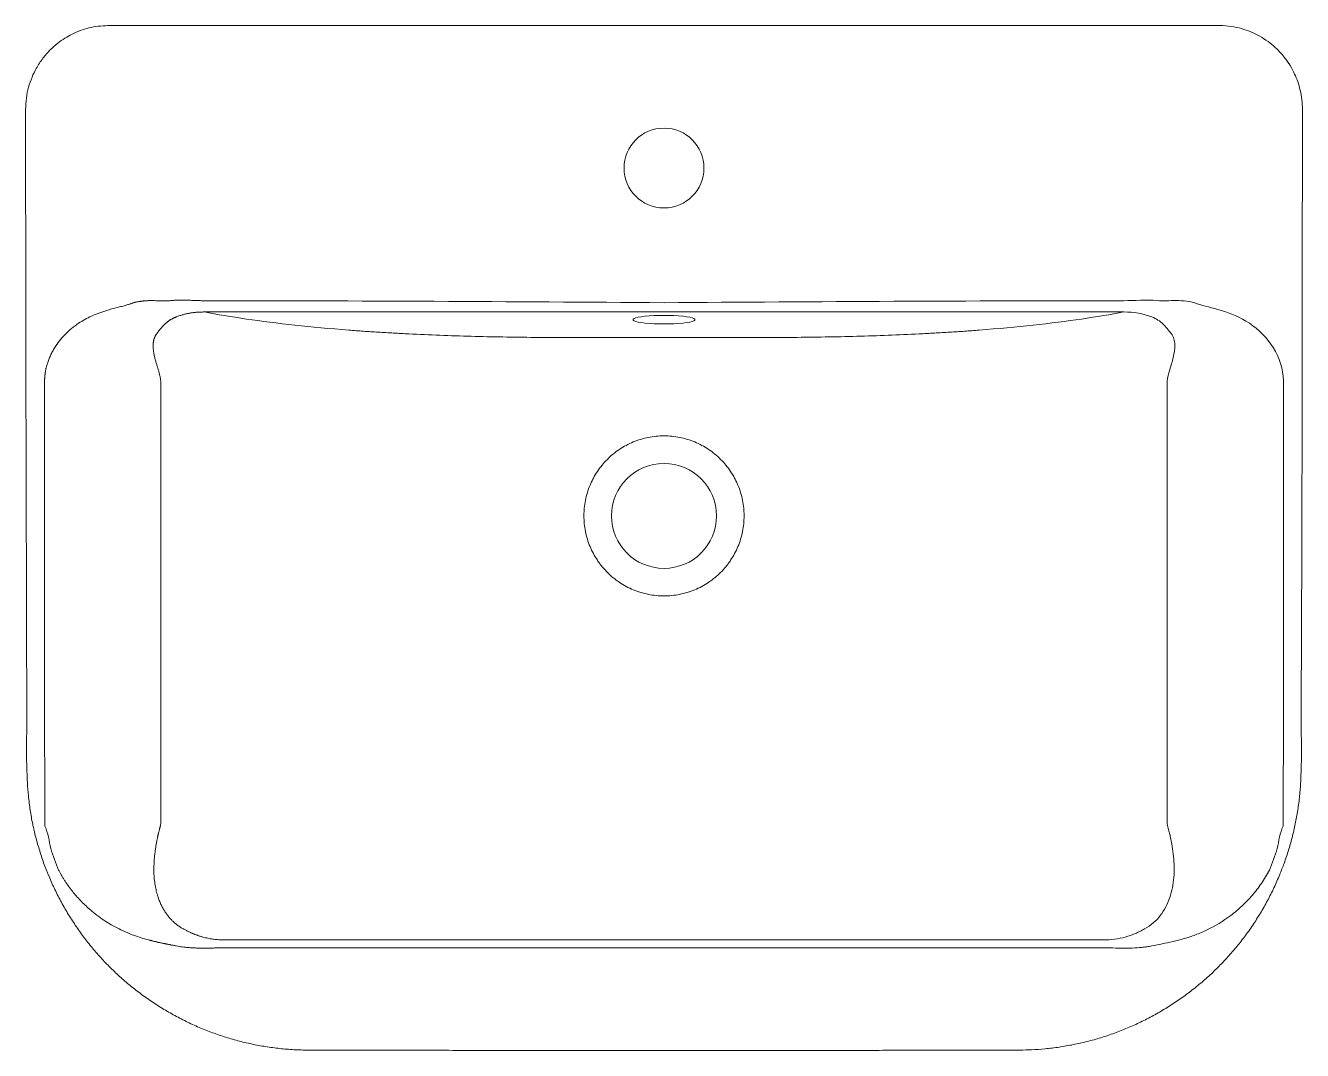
# Model space of a CAD drawing. Header units: millimetres. Extents: x 1778 to 2471, y 1406 to 1876.
# Drawn here: x 1972.474 to 1973.034, y 1421.812 to 1422.261 of the extents above; entities that cross this region are included whole.
import ezdxf

# ---------------------------------------------------------------- set-up
doc = ezdxf.new("R2010")
doc.units = ezdxf.units.MM
doc.layers.add('ARQ_SANITAROS', color=42, linetype='Continuous', lineweight=0)

msp = doc.modelspace()

# ---------------------------------------------------------------- linework, layer by layer
at = {"layer": 'ARQ_SANITAROS'}
for p, q in [((1972.51012, 1422.2614), (1972.58132, 1422.2614)), ((1972.99752, 1422.2614), (1972.92632, 1422.2614))]:
    msp.add_line(p, q, dxfattribs=at)
at = {"layer": 'ARQ_SANITAROS', "flags": 128}
msp.add_lwpolyline([(1972.75382, 1422.13056), (1972.75604, 1422.13058), (1972.7582, 1422.13066), (1972.76024, 1422.13078), (1972.76211, 1422.13095), (1972.76375, 1422.13116), (1972.76512, 1422.13141), (1972.76618, 1422.13168), (1972.76691, 1422.13198), (1972.76727, 1422.13228), (1972.76727, 1422.13259), (1972.76691, 1422.1329), (1972.76618, 1422.13319), (1972.76512, 1422.13346), (1972.76375, 1422.13371), (1972.76211, 1422.13392), (1972.76024, 1422.13409), (1972.7582, 1422.13421), (1972.75604, 1422.13429), (1972.75382, 1422.13432), (1972.7516, 1422.13429), (1972.74944, 1422.13421), (1972.74739, 1422.13409), (1972.74553, 1422.13392), (1972.74389, 1422.13371), (1972.74252, 1422.13346), (1972.74146, 1422.13319), (1972.74073, 1422.1329), (1972.74037, 1422.13259), (1972.74037, 1422.13228), (1972.74073, 1422.13198), (1972.74146, 1422.13168), (1972.74252, 1422.13141), (1972.74389, 1422.13116), (1972.74553, 1422.13095), (1972.74739, 1422.13078), (1972.74944, 1422.13066), (1972.7516, 1422.13058), (1972.75382, 1422.13056)], dxfattribs=at)
at = {"layer": 'ARQ_SANITAROS'}
for centre, radius in [((1972.75382, 1422.1989), 0.0175), ((1972.75382, 1422.0464), 0.023), ((1972.75382, 1422.0464), 0.023)]:
    msp.add_circle(centre, radius, dxfattribs=at)
for points, knots in [([(1972.51012, 1422.2614), (1972.50868, 1422.2613), (1972.50588, 1422.2612), (1972.50182, 1422.26041), (1972.498, 1422.25925), (1972.49447, 1422.25772), (1972.49117, 1422.25586), (1972.48793, 1422.25358), (1972.48466, 1422.25067), (1972.48145, 1422.24701), (1972.47879, 1422.24295), (1972.47671, 1422.23867), (1972.47522, 1422.23431), (1972.47421, 1422.22956), (1972.47408, 1422.22626), (1972.47401, 1422.22457)], [0, 0, 0, 0, 0.07505, 0.146714, 0.216371, 0.284265, 0.348079, 0.415228, 0.491802, 0.577616, 0.670344, 0.745777, 0.827111, 0.911388, 1, 1, 1, 1]), ([(1973.03363, 1422.22457), (1973.03357, 1422.22605), (1973.03348, 1422.2289), (1973.03272, 1422.233), (1973.03164, 1422.23671), (1973.03018, 1422.24032), (1973.02838, 1422.24369), (1973.02631, 1422.24674), (1973.02412, 1422.2494), (1973.0216, 1422.25195), (1973.01844, 1422.25455), (1973.01487, 1422.25684), (1973.01097, 1422.25873), (1973.00691, 1422.26014), (1973.00237, 1422.26115), (1972.99919, 1422.26135), (1972.99752, 1422.2614)], [0, 0, 0, 0, 0.0775927, 0.1497652, 0.217793, 0.2804244, 0.3540589, 0.4178417, 0.4732948, 0.5348279, 0.6061308, 0.6878137, 0.7572097, 0.832737, 0.9130701, 1, 1, 1, 1]), ([(1972.47403, 1422.22457), (1972.47405, 1422.19179), (1972.47409, 1422.10608), (1972.47445, 1422.01426), (1972.47455, 1421.95178), (1972.4744, 1421.94074), (1972.47456, 1421.93581), (1972.4746, 1421.93432)], [0, 0, 0, 0, 0.338757, 0.885895, 0.949086, 0.98458, 1, 1, 1, 1]), ([(1973.03305, 1421.93432), (1973.0331, 1421.93632), (1973.03322, 1421.94108), (1973.03313, 1421.94975), (1973.03307, 1421.96175), (1973.03338, 1422.02486), (1973.03353, 1422.11294), (1973.03359, 1422.19569), (1973.03361, 1422.22457)], [0, 0, 0, 0, 0.020654, 0.049236, 0.089572, 0.144649, 0.701572, 1, 1, 1, 1]), ([(1972.95533, 1422.14075), (1972.96012, 1422.14075), (1972.96498, 1422.14133), (1972.97254, 1422.14052), (1972.97536, 1422.14081), (1972.98134, 1422.14081), (1972.98454, 1422.14051), (1972.99051, 1422.13836), (1972.9941, 1422.13769), (1973.00204, 1422.13526), (1973.00635, 1422.1335), (1973.01439, 1422.12817), (1973.01815, 1422.1245), (1973.02356, 1422.11583), (1973.02524, 1422.11081), (1973.02527, 1422.10569)], [0, 0, 0, 0, 0.25, 0.25, 0.375, 0.375, 0.5, 0.5, 0.625, 0.625, 0.75, 0.75, 0.875, 0.875, 1, 1, 1, 1]), ([(1972.48237, 1422.10569), (1972.48237, 1422.10586), (1972.48238, 1422.10619), (1972.48239, 1422.10669), (1972.48242, 1422.10719), (1972.48246, 1422.10769), (1972.48251, 1422.1082), (1972.48257, 1422.1087), (1972.48264, 1422.1092), (1972.48272, 1422.1097), (1972.48281, 1422.11021), (1972.48291, 1422.11071), (1972.48302, 1422.11121), (1972.48314, 1422.11171), (1972.48328, 1422.11222), (1972.48342, 1422.11272), (1972.4837, 1422.11366), (1972.48418, 1422.11502), (1972.48492, 1422.11678), (1972.48579, 1422.1185), (1972.48707, 1422.12069), (1972.48887, 1422.12325), (1972.49135, 1422.12606), (1972.49415, 1422.12862), (1972.49706, 1422.13076), (1972.50002, 1422.13255), (1972.50299, 1422.13404), (1972.50619, 1422.13536), (1972.50916, 1422.13638), (1972.5122, 1422.13723), (1972.51443, 1422.13781), (1972.51623, 1422.13827), (1972.51718, 1422.13853), (1972.51805, 1422.13877), (1972.51882, 1422.139), (1972.5195, 1422.13922), (1972.52005, 1422.13941), (1972.5205, 1422.13957), (1972.5209, 1422.1397), (1972.5213, 1422.13982), (1972.52171, 1422.13993), (1972.52212, 1422.14004), (1972.52255, 1422.14014), (1972.52298, 1422.14023), (1972.52342, 1422.14032), (1972.52387, 1422.1404), (1972.52432, 1422.14047), (1972.52479, 1422.14053), (1972.52526, 1422.14059), (1972.52573, 1422.14064), (1972.52622, 1422.14069), (1972.52671, 1422.14072), (1972.52721, 1422.14075), (1972.52772, 1422.14078), (1972.52824, 1422.1408), (1972.52876, 1422.1408), (1972.52924, 1422.14081), (1972.52982, 1422.1408), (1972.53067, 1422.14078), (1972.53199, 1422.14074), (1972.53335, 1422.1407), (1972.53456, 1422.14068), (1972.53543, 1422.14068), (1972.53623, 1422.14069), (1972.53695, 1422.14073), (1972.53754, 1422.14078), (1972.53803, 1422.14083), (1972.53845, 1422.14087), (1972.53888, 1422.1409), (1972.53933, 1422.14093), (1972.53979, 1422.14096), (1972.54026, 1422.14098), (1972.54074, 1422.14099), (1972.54124, 1422.141), (1972.54175, 1422.14101), (1972.54227, 1422.14102), (1972.5428, 1422.14102), (1972.54335, 1422.14101), (1972.54391, 1422.141), (1972.54448, 1422.14099), (1972.54527, 1422.14097), (1972.54627, 1422.14093), (1972.54749, 1422.14088), (1972.5486, 1422.14083), (1972.54961, 1422.14079), (1972.55051, 1422.14077), (1972.55141, 1422.14075), (1972.55201, 1422.14075), (1972.55231, 1422.14075)], [0, 0, 0, 0, 0.005739, 0.011484, 0.017236, 0.022999, 0.028774, 0.034565, 0.040373, 0.046201, 0.052051, 0.057925, 0.063827, 0.069757, 0.075718, 0.081712, 0.087742, 0.109397, 0.131196, 0.15323, 0.175588, 0.218268, 0.260929, 0.304077, 0.348204, 0.384853, 0.422853, 0.462417, 0.503733, 0.530762, 0.570697, 0.583098, 0.59444, 0.604723, 0.61395, 0.622122, 0.629243, 0.633931, 0.638676, 0.643481, 0.648348, 0.653279, 0.658276, 0.66334, 0.668474, 0.673679, 0.678958, 0.68431, 0.689739, 0.695246, 0.700831, 0.706497, 0.712244, 0.718074, 0.723988, 0.729988, 0.736073, 0.740318, 0.750019, 0.765176, 0.78579, 0.796724, 0.806758, 0.815898, 0.824147, 0.831515, 0.836218, 0.841059, 0.84604, 0.851161, 0.856422, 0.861825, 0.86737, 0.873057, 0.878887, 0.88486, 0.890977, 0.897237, 0.903642, 0.910192, 0.916886, 0.930813, 0.944741, 0.958668, 0.969048, 0.979396, 0.989713, 1, 1, 1, 1]), ([(1972.55231, 1422.1358), (1972.55216, 1422.1358), (1972.55186, 1422.1358), (1972.5514, 1422.13579), (1972.55093, 1422.13579), (1972.55046, 1422.13577), (1972.54998, 1422.13575), (1972.54949, 1422.13572), (1972.549, 1422.13568), (1972.5485, 1422.13564), (1972.548, 1422.13559), (1972.54749, 1422.13553), (1972.54697, 1422.13546), (1972.54645, 1422.13538), (1972.54593, 1422.13529), (1972.54541, 1422.13519), (1972.54487, 1422.13508), (1972.54429, 1422.13495), (1972.54366, 1422.1348), (1972.543, 1422.13462), (1972.54229, 1422.13442), (1972.54155, 1422.13419), (1972.54077, 1422.13392), (1972.54014, 1422.1337), (1972.53968, 1422.13352), (1972.53939, 1422.13339), (1972.5391, 1422.13326), (1972.53881, 1422.13312), (1972.53851, 1422.13297), (1972.53821, 1422.13281), (1972.5379, 1422.13263), (1972.5376, 1422.13245), (1972.53729, 1422.13225), (1972.53698, 1422.13204), (1972.53667, 1422.13182), (1972.53635, 1422.13158), (1972.53604, 1422.13134), (1972.53572, 1422.13107), (1972.53541, 1422.13079), (1972.53508, 1422.1305), (1972.53466, 1422.13007), (1972.53403, 1422.12942), (1972.53341, 1422.12872), (1972.5329, 1422.1281), (1972.53258, 1422.12771), (1972.53229, 1422.12734), (1972.53203, 1422.127), (1972.53178, 1422.12668), (1972.53157, 1422.12641), (1972.5314, 1422.12618), (1972.53126, 1422.12597), (1972.53112, 1422.12576), (1972.53099, 1422.12554), (1972.53087, 1422.12532), (1972.53076, 1422.12509), (1972.53065, 1422.12485), (1972.53055, 1422.1246), (1972.53045, 1422.12435), (1972.53037, 1422.12409), (1972.53029, 1422.12382), (1972.53021, 1422.12354), (1972.53015, 1422.12326), (1972.53009, 1422.12297), (1972.53004, 1422.12267), (1972.53, 1422.12236), (1972.52996, 1422.12205), (1972.52994, 1422.12173), (1972.52991, 1422.12116), (1972.52992, 1422.12027), (1972.53003, 1422.11901), (1972.53026, 1422.11752), (1972.53055, 1422.11617), (1972.53084, 1422.11505), (1972.53106, 1422.11424), (1972.53127, 1422.11348), (1972.53148, 1422.11277), (1972.53167, 1422.11212), (1972.53185, 1422.11152), (1972.53202, 1422.11098), (1972.53218, 1422.11043), (1972.53235, 1422.10984), (1972.53252, 1422.10922), (1972.53268, 1422.10862), (1972.53282, 1422.10803), (1972.53295, 1422.10747), (1972.53306, 1422.10692), (1972.53315, 1422.1064), (1972.53322, 1422.1059), (1972.53326, 1422.10556), (1972.53328, 1422.1054)], [0, 0, 0, 0, 0.0088284, 0.0177786, 0.0268542, 0.0360587, 0.0453957, 0.0548684, 0.0644799, 0.0742333, 0.0841313, 0.0941767, 0.1043722, 0.1147201, 0.125223, 0.1351708, 0.1460051, 0.1577286, 0.170344, 0.1838536, 0.1982594, 0.2135634, 0.2297676, 0.2468736, 0.2528927, 0.2590854, 0.2654627, 0.2720345, 0.2788099, 0.2857973, 0.2930042, 0.3004376, 0.3081039, 0.3160088, 0.3241577, 0.3325554, 0.3412065, 0.3501149, 0.3592846, 0.3687189, 0.3790296, 0.3990232, 0.4286975, 0.4401306, 0.4508091, 0.4607344, 0.4699083, 0.4783327, 0.4860107, 0.4910906, 0.496285, 0.501606, 0.5070645, 0.512671, 0.5184351, 0.5243658, 0.5304711, 0.5367588, 0.5432357, 0.5499083, 0.5567825, 0.5638639, 0.5711574, 0.5786677, 0.5863991, 0.5943557, 0.6025411, 0.6109587, 0.6381668, 0.6711394, 0.7099407, 0.7546192, 0.7769098, 0.7976788, 0.816924, 0.8346437, 0.850837, 0.8655035, 0.878644, 0.8902603, 0.9053176, 0.9196131, 0.9331608, 0.9459782, 0.9580857, 0.9695085, 0.9802765, 0.9904259, 1, 1, 1, 1]), ([(1972.55231, 1422.1358), (1972.55802, 1422.13472), (1972.56416, 1422.13369), (1972.57745, 1422.13175), (1972.58449, 1422.13085), (1972.59944, 1422.12922), (1972.60735, 1422.12849), (1972.61783, 1422.12768), (1972.61995, 1422.12752), (1972.62427, 1422.12722), (1972.62645, 1422.12708), (1972.62975, 1422.12687), (1972.63085, 1422.1268), (1972.63307, 1422.12667), (1972.63419, 1422.12661), (1972.63754, 1422.12642), (1972.63978, 1422.1263), (1972.65103, 1422.12574), (1972.66014, 1422.1254), (1972.67854, 1422.1249), (1972.68782, 1422.12474), (1972.69953, 1422.12463), (1972.70187, 1422.12461), (1972.70658, 1422.12459), (1972.70893, 1422.12458), (1972.71365, 1422.12458), (1972.71602, 1422.12458), (1972.72074, 1422.12458), (1972.7231, 1422.12458), (1972.73492, 1422.12458), (1972.74437, 1422.12458), (1972.75382, 1422.12458)], [0, 0, 0, 0, 0.125, 0.125, 0.25, 0.25, 0.375, 0.375, 0.40625, 0.40625, 0.4375, 0.4375, 0.453125, 0.453125, 0.46875, 0.46875, 0.5, 0.5, 0.625, 0.625, 0.75, 0.75, 0.78125, 0.78125, 0.8125, 0.8125, 0.84375, 0.84375, 0.875, 0.875, 1, 1, 1, 1]), ([(1972.95533, 1422.1358), (1972.94961, 1422.13472), (1972.94348, 1422.13369), (1972.93019, 1422.13175), (1972.92315, 1422.13085), (1972.9082, 1422.12922), (1972.90029, 1422.12849), (1972.88981, 1422.12768), (1972.88768, 1422.12752), (1972.88337, 1422.12722), (1972.88119, 1422.12708), (1972.87789, 1422.12687), (1972.87679, 1422.1268), (1972.87457, 1422.12667), (1972.87345, 1422.12661), (1972.8701, 1422.12642), (1972.86785, 1422.1263), (1972.8566, 1422.12574), (1972.8475, 1422.1254), (1972.8291, 1422.1249), (1972.81981, 1422.12474), (1972.80811, 1422.12463), (1972.80576, 1422.12461), (1972.80106, 1422.12459), (1972.79871, 1422.12458), (1972.79398, 1422.12458), (1972.79162, 1422.12458), (1972.7869, 1422.12458), (1972.78453, 1422.12458), (1972.77272, 1422.12458), (1972.76327, 1422.12458), (1972.75382, 1422.12458)], [0, 0, 0, 0, 0.125, 0.125, 0.25, 0.25, 0.375, 0.375, 0.40625, 0.40625, 0.4375, 0.4375, 0.453125, 0.453125, 0.46875, 0.46875, 0.5, 0.5, 0.625, 0.625, 0.75, 0.75, 0.78125, 0.78125, 0.8125, 0.8125, 0.84375, 0.84375, 0.875, 0.875, 1, 1, 1, 1]), ([(1972.97436, 1422.1054), (1972.97452, 1422.10705), (1972.97496, 1422.10873), (1972.97598, 1422.11222), (1972.97656, 1422.11405), (1972.97746, 1422.11772), (1972.97778, 1422.11959), (1972.97765, 1422.12321), (1972.9772, 1422.12494), (1972.97499, 1422.1278), (1972.97389, 1422.12923), (1972.9712, 1422.13178), (1972.96958, 1422.1329), (1972.96385, 1422.13508), (1972.95972, 1422.13584), (1972.95533, 1422.1358)], [0, 0, 0, 0, 0.125, 0.125, 0.25, 0.25, 0.375, 0.375, 0.5, 0.5, 0.625, 0.625, 0.75, 0.75, 1, 1, 1, 1]), ([(1972.48246, 1421.91118), (1972.48244, 1421.91881), (1972.4824, 1421.93349), (1972.48236, 1421.95466), (1972.48232, 1421.97411), (1972.48231, 1421.99184), (1972.48231, 1422.00656), (1972.48231, 1422.01968), (1972.48231, 1422.03265), (1972.48231, 1422.04709), (1972.48231, 1422.06147), (1972.48231, 1422.07425), (1972.48232, 1422.085), (1972.48233, 1422.0937), (1972.48235, 1422.10038), (1972.48236, 1422.10414), (1972.48237, 1422.10569)], [0, 0, 0, 0, 0.117665, 0.226497, 0.326497, 0.417665, 0.5, 0.553427, 0.620093, 0.7, 0.776173, 0.841876, 0.897111, 0.941876, 0.976172, 1, 1, 1, 1]), ([(1972.53328, 1422.1054), (1972.53328, 1422.10344), (1972.53327, 1422.09929), (1972.53327, 1422.09274), (1972.53327, 1422.08549), (1972.53327, 1422.07749), (1972.53327, 1422.06865), (1972.53327, 1422.05881), (1972.53327, 1422.0478), (1972.53327, 1422.03563), (1972.53327, 1422.02235), (1972.53327, 1422.00712), (1972.53327, 1421.99068), (1972.53327, 1421.97381), (1972.53326, 1421.9583), (1972.53325, 1421.94427), (1972.53324, 1421.93182), (1972.53324, 1421.92101), (1972.53323, 1421.91436), (1972.53323, 1421.91131)], [0, 0, 0, 0, 0.030369, 0.06409, 0.101346, 0.142415, 0.187681, 0.237919, 0.294535, 0.357842, 0.426147, 0.499681, 0.593233, 0.680376, 0.760455, 0.832898, 0.897194, 0.952978, 1, 1, 1, 1]), ([(1972.97441, 1421.91131), (1972.9744, 1421.92752), (1972.97439, 1421.94372), (1972.97437, 1421.97608), (1972.97437, 1421.9922), (1972.97437, 1422.02464), (1972.97437, 1422.04085), (1972.97437, 1422.06517), (1972.97437, 1422.07328), (1972.97437, 1422.08342), (1972.97437, 1422.08538), (1972.97437, 1422.0894), (1972.97437, 1422.0914), (1972.97437, 1422.0974), (1972.97436, 1422.1014), (1972.97436, 1422.1054)], [0, 0, 0, 0, 0.25, 0.25, 0.5, 0.5, 0.75, 0.75, 0.875, 0.875, 0.90625, 0.90625, 0.9375, 0.9375, 1, 1, 1, 1]), ([(1973.02527, 1422.10569), (1973.02531, 1422.09758), (1973.02533, 1422.08948), (1973.02533, 1422.07327), (1973.02533, 1422.06517), (1973.02533, 1422.04085), (1973.02533, 1422.02464), (1973.02534, 1421.99222), (1973.02533, 1421.97601), (1973.02527, 1421.9436), (1973.02523, 1421.92739), (1973.02518, 1421.91118)], [0, 0, 0, 0, 0.125, 0.125, 0.25, 0.25, 0.5, 0.5, 0.75, 0.75, 1, 1, 1, 1]), ([(1972.75382, 1422.01132), (1972.7515, 1422.01132), (1972.74922, 1422.01155), (1972.74584, 1422.01222), (1972.74472, 1422.0125), (1972.74251, 1422.01317), (1972.74142, 1422.01356), (1972.73825, 1422.01488), (1972.73624, 1422.01595), (1972.73384, 1422.01755), (1972.73337, 1422.01789), (1972.73244, 1422.01858), (1972.73199, 1422.01893), (1972.73065, 1422.02002), (1972.72981, 1422.02079), (1972.72819, 1422.02241), (1972.72742, 1422.02325), (1972.72633, 1422.02458), (1972.72598, 1422.02504), (1972.72529, 1422.02596), (1972.72496, 1422.02644), (1972.72335, 1422.02884), (1972.72228, 1422.03086), (1972.72096, 1422.03402), (1972.72057, 1422.0351), (1972.72007, 1422.03676), (1972.71992, 1422.03732), (1972.71964, 1422.03844), (1972.71951, 1422.039), (1972.71895, 1422.04181), (1972.71873, 1422.04409), (1972.71872, 1422.04696), (1972.71874, 1422.04753), (1972.71879, 1422.04868), (1972.71884, 1422.04926), (1972.71901, 1422.05098), (1972.71918, 1422.05212), (1972.71984, 1422.05548), (1972.72051, 1422.05767), (1972.72161, 1422.06034), (1972.72185, 1422.06087), (1972.72234, 1422.06191), (1972.7226, 1422.06243), (1972.72341, 1422.06394), (1972.72399, 1422.06492), (1972.72526, 1422.06682), (1972.72594, 1422.06774), (1972.7274, 1422.06952), (1972.72818, 1422.07038), (1972.73062, 1422.07283), (1972.73239, 1422.07427), (1972.73524, 1422.07619), (1972.73623, 1422.07678), (1972.73827, 1422.07787), (1972.73931, 1422.07836), (1972.74249, 1422.07968), (1972.74467, 1422.08034), (1972.74806, 1422.08102), (1972.74921, 1422.08119), (1972.75151, 1422.08142), (1972.75266, 1422.08148), (1972.75382, 1422.08148)], [0, 0, 0, 0, 0.0625, 0.0625, 0.09375, 0.09375, 0.125, 0.125, 0.1875, 0.1875, 0.203125, 0.203125, 0.21875, 0.21875, 0.25, 0.25, 0.28125, 0.28125, 0.296875, 0.296875, 0.3125, 0.3125, 0.375, 0.375, 0.40625, 0.40625, 0.421875, 0.421875, 0.4375, 0.4375, 0.5, 0.5, 0.515625, 0.515625, 0.53125, 0.53125, 0.5625, 0.5625, 0.625, 0.625, 0.640625, 0.640625, 0.65625, 0.65625, 0.6875, 0.6875, 0.71875, 0.71875, 0.75, 0.75, 0.8125, 0.8125, 0.84375, 0.84375, 0.875, 0.875, 0.9375, 0.9375, 0.96875, 0.96875, 1, 1, 1, 1]), ([(1972.75382, 1422.01132), (1972.75614, 1422.01132), (1972.75842, 1422.01155), (1972.7618, 1422.01222), (1972.76292, 1422.0125), (1972.76513, 1422.01317), (1972.76621, 1422.01356), (1972.76939, 1422.01488), (1972.7714, 1422.01595), (1972.7738, 1422.01755), (1972.77427, 1422.01789), (1972.7752, 1422.01858), (1972.77565, 1422.01893), (1972.77698, 1422.02002), (1972.77783, 1422.02079), (1972.77945, 1422.02241), (1972.78022, 1422.02325), (1972.78131, 1422.02458), (1972.78166, 1422.02504), (1972.78235, 1422.02596), (1972.78268, 1422.02644), (1972.78429, 1422.02884), (1972.78536, 1422.03086), (1972.78668, 1422.03402), (1972.78706, 1422.0351), (1972.78757, 1422.03676), (1972.78772, 1422.03732), (1972.788, 1422.03844), (1972.78813, 1422.039), (1972.78869, 1422.04181), (1972.78891, 1422.04409), (1972.78891, 1422.04696), (1972.7889, 1422.04753), (1972.78884, 1422.04868), (1972.7888, 1422.04926), (1972.78863, 1422.05098), (1972.78846, 1422.05212), (1972.78779, 1422.05548), (1972.78713, 1422.05767), (1972.78603, 1422.06034), (1972.78579, 1422.06087), (1972.7853, 1422.06191), (1972.78504, 1422.06243), (1972.78423, 1422.06394), (1972.78364, 1422.06492), (1972.78238, 1422.06682), (1972.78169, 1422.06774), (1972.78024, 1422.06952), (1972.77946, 1422.07038), (1972.77701, 1422.07283), (1972.77525, 1422.07427), (1972.77239, 1422.07619), (1972.77141, 1422.07678), (1972.76937, 1422.07787), (1972.76833, 1422.07836), (1972.76515, 1422.07968), (1972.76297, 1422.08034), (1972.75958, 1422.08102), (1972.75843, 1422.08119), (1972.75613, 1422.08142), (1972.75498, 1422.08148), (1972.75382, 1422.08148)], [0, 0, 0, 0, 0.0625, 0.0625, 0.09375, 0.09375, 0.125, 0.125, 0.1875, 0.1875, 0.203125, 0.203125, 0.21875, 0.21875, 0.25, 0.25, 0.28125, 0.28125, 0.296875, 0.296875, 0.3125, 0.3125, 0.375, 0.375, 0.40625, 0.40625, 0.421875, 0.421875, 0.4375, 0.4375, 0.5, 0.5, 0.515625, 0.515625, 0.53125, 0.53125, 0.5625, 0.5625, 0.625, 0.625, 0.640625, 0.640625, 0.65625, 0.65625, 0.6875, 0.6875, 0.71875, 0.71875, 0.75, 0.75, 0.8125, 0.8125, 0.84375, 0.84375, 0.875, 0.875, 0.9375, 0.9375, 0.96875, 0.96875, 1, 1, 1, 1]), ([(1972.47464, 1421.93432), (1972.47468, 1421.93272), (1972.47476, 1421.92913), (1972.47522, 1421.92348), (1972.47601, 1421.9174), (1972.47682, 1421.9126), (1972.47746, 1421.9099), (1972.47763, 1421.90922)], [0, 0, 0, 0, 0.190426, 0.424509, 0.67092, 0.91735, 1, 1, 1, 1]), ([(1973.03004, 1421.90921), (1973.03045, 1421.91117), (1973.03129, 1421.91518), (1973.03217, 1421.9213), (1973.03277, 1421.92753), (1973.03298, 1421.93188), (1973.03301, 1421.93415), (1973.03301, 1421.93432)], [0, 0, 0, 0, 0.2372679, 0.4844806, 0.7319365, 0.9790943, 1, 1, 1, 1]), ([(1972.47762, 1421.90922), (1972.47767, 1421.90899), (1972.47813, 1421.90673), (1972.47928, 1421.90248), (1972.48114, 1421.8965), (1972.48271, 1421.89206), (1972.48375, 1421.88966), (1972.48396, 1421.88918)], [0, 0, 0, 0, 0.03281, 0.32952, 0.626901, 0.924826, 1, 1, 1, 1]), ([(1972.48247, 1421.9103), (1972.48247, 1421.91045), (1972.48246, 1421.91074), (1972.48246, 1421.91103), (1972.48245, 1421.91118)], [0, 0, 0, 0, 0.501061, 1, 1, 1, 1]), ([(1972.48247, 1421.9103), (1972.48247, 1421.9103), (1972.48397, 1421.90731), (1972.48464, 1421.90044), (1972.48721, 1421.89424), (1972.4885, 1421.89113)], [0, 0, 0, 0, 0.000003, 0.498653, 1, 1, 1, 1]), ([(1972.53323, 1421.91131), (1972.53321, 1421.91121), (1972.53318, 1421.91101), (1972.53312, 1421.91071), (1972.53306, 1421.9104), (1972.533, 1421.91009), (1972.53293, 1421.90977), (1972.53285, 1421.90945), (1972.53277, 1421.90912), (1972.53266, 1421.90868), (1972.53252, 1421.90813), (1972.53237, 1421.9076), (1972.53225, 1421.90719), (1972.53217, 1421.9069), (1972.53208, 1421.90658), (1972.532, 1421.90623), (1972.53191, 1421.90582), (1972.53182, 1421.90534), (1972.53171, 1421.90478), (1972.53159, 1421.90419), (1972.53147, 1421.90356), (1972.53135, 1421.90288), (1972.53123, 1421.90217), (1972.53111, 1421.90141), (1972.53099, 1421.90061), (1972.53087, 1421.89976), (1972.53075, 1421.89888), (1972.53064, 1421.89795), (1972.53049, 1421.89654), (1972.53035, 1421.89476), (1972.53026, 1421.89269), (1972.53024, 1421.89087), (1972.53028, 1421.88932), (1972.53037, 1421.88789), (1972.5305, 1421.88652), (1972.53069, 1421.88514), (1972.53091, 1421.88381), (1972.53117, 1421.88254), (1972.53146, 1421.88133), (1972.53178, 1421.88017), (1972.53221, 1421.87883), (1972.53277, 1421.87733), (1972.53351, 1421.87569), (1972.53433, 1421.87414), (1972.53522, 1421.87269), (1972.53619, 1421.87133), (1972.53722, 1421.87008), (1972.5383, 1421.86892), (1972.53945, 1421.86786), (1972.54064, 1421.8669), (1972.54188, 1421.86603), (1972.54291, 1421.86542), (1972.5437, 1421.86499), (1972.54422, 1421.86472), (1972.54473, 1421.86445), (1972.54524, 1421.8642), (1972.54575, 1421.86396), (1972.54624, 1421.86373), (1972.54673, 1421.86351), (1972.54721, 1421.86331), (1972.54769, 1421.86311), (1972.54816, 1421.86292), (1972.54862, 1421.86275), (1972.54907, 1421.86258), (1972.54952, 1421.86242), (1972.54996, 1421.86227), (1972.55039, 1421.86213), (1972.55081, 1421.862), (1972.55123, 1421.86187), (1972.55188, 1421.86169), (1972.55276, 1421.86146), (1972.55387, 1421.86122), (1972.55496, 1421.86101), (1972.55605, 1421.86084), (1972.55712, 1421.86071), (1972.55817, 1421.86061), (1972.55921, 1421.86055), (1972.56024, 1421.86052), (1972.56092, 1421.86053), (1972.56125, 1421.86053)], [0, 0, 0, 0, 0.0041665, 0.0084384, 0.0128186, 0.0173096, 0.0219138, 0.0266333, 0.0314702, 0.0364263, 0.0461577, 0.0564898, 0.0606376, 0.064902, 0.0698701, 0.0751389, 0.0807154, 0.0882677, 0.0964334, 0.1052157, 0.1146181, 0.1246441, 0.1352975, 0.146582, 0.1585015, 0.1710601, 0.1842618, 0.1981106, 0.2126106, 0.2473706, 0.2784011, 0.3056364, 0.3290236, 0.348522, 0.3701138, 0.3909706, 0.4110906, 0.430473, 0.4491182, 0.4670281, 0.4842059, 0.5116131, 0.5380821, 0.563651, 0.5883633, 0.6122683, 0.6354216, 0.6578851, 0.6797275, 0.7010241, 0.7218564, 0.7423116, 0.7505221, 0.7585848, 0.7665002, 0.7742688, 0.7818914, 0.7893686, 0.7967012, 0.80389, 0.810936, 0.81784, 0.8246031, 0.8312263, 0.8377106, 0.8440574, 0.8502677, 0.8563428, 0.8622841, 0.8680929, 0.8838916, 0.899368, 0.9145365, 0.9294124, 0.9440118, 0.958352, 0.9724509, 0.9863271, 1, 1, 1, 1]), ([(1972.94639, 1421.86053), (1972.94968, 1421.86048), (1972.95297, 1421.86092), (1972.9575, 1421.86217), (1972.95896, 1421.86268), (1972.96106, 1421.86356), (1972.96174, 1421.86388), (1972.96308, 1421.86454), (1972.96377, 1421.8649), (1972.96722, 1421.86681), (1972.96952, 1421.86885), (1972.97225, 1421.87238), (1972.97304, 1421.87363), (1972.97441, 1421.87624), (1972.97501, 1421.87763), (1972.97646, 1421.88189), (1972.97702, 1421.88488), (1972.97739, 1421.88946), (1972.97743, 1421.89101), (1972.97735, 1421.894), (1972.97725, 1421.8955), (1972.9768, 1421.89999), (1972.9763, 1421.90296), (1972.97568, 1421.90604), (1972.97564, 1421.90622), (1972.97559, 1421.90649), (1972.97557, 1421.90654), (1972.97554, 1421.90666), (1972.97552, 1421.90672), (1972.97544, 1421.90701), (1972.97537, 1421.90723), (1972.97518, 1421.90791), (1972.97506, 1421.90835), (1972.97473, 1421.90966), (1972.97454, 1421.91049), (1972.97441, 1421.91131)], [0, 0, 0, 0, 0.125, 0.125, 0.1875, 0.1875, 0.21875, 0.21875, 0.25, 0.25, 0.375, 0.375, 0.4375, 0.4375, 0.5, 0.5, 0.625, 0.625, 0.6875, 0.6875, 0.75, 0.75, 0.875, 0.875, 0.882812, 0.882812, 0.886719, 0.886719, 0.890625, 0.890625, 0.90625, 0.90625, 0.9375, 0.9375, 1, 1, 1, 1]), ([(1973.02516, 1421.9103), (1973.02516, 1421.9103), (1973.02367, 1421.90731), (1973.023, 1421.90044), (1973.02043, 1421.89424), (1973.01914, 1421.89113)], [0, 0, 0, 0, 0.000003, 0.498653, 1, 1, 1, 1]), ([(1973.02369, 1421.88917), (1973.02434, 1421.89079), (1973.02578, 1421.89436), (1973.02762, 1421.9), (1973.02909, 1421.90507), (1973.02976, 1421.90817), (1973.02999, 1421.90922)], [0, 0, 0, 0, 0.249083, 0.547606, 0.84603, 1, 1, 1, 1]), ([(1972.56125, 1421.857), (1972.56096, 1421.857), (1972.56028, 1421.85699), (1972.55911, 1421.85698), (1972.55765, 1421.85696), (1972.55589, 1421.85693), (1972.55403, 1421.8569), (1972.55227, 1421.85689), (1972.55062, 1421.85689), (1972.54899, 1421.85692), (1972.54731, 1421.85699), (1972.54571, 1421.85709), (1972.54418, 1421.85723), (1972.54274, 1421.85739), (1972.54137, 1421.85759), (1972.54024, 1421.8578), (1972.53934, 1421.85798), (1972.53867, 1421.85811), (1972.53804, 1421.85824), (1972.53746, 1421.85835), (1972.53693, 1421.85846), (1972.53645, 1421.85856), (1972.53602, 1421.85864), (1972.53564, 1421.85872), (1972.53531, 1421.85878), (1972.53503, 1421.85884), (1972.5348, 1421.85889), (1972.53461, 1421.85892), (1972.53448, 1421.85895), (1972.5344, 1421.85897), (1972.53416, 1421.85901), (1972.53375, 1421.8591), (1972.53316, 1421.85923), (1972.53259, 1421.85935), (1972.53203, 1421.85948), (1972.53148, 1421.8596), (1972.53094, 1421.85972), (1972.53041, 1421.85985), (1972.5299, 1421.85997), (1972.52939, 1421.86009), (1972.5289, 1421.86022), (1972.52708, 1421.86068), (1972.52401, 1421.86157), (1972.5198, 1421.86308), (1972.51595, 1421.86476), (1972.51242, 1421.86658), (1972.50915, 1421.86854), (1972.50604, 1421.87069), (1972.50333, 1421.87282), (1972.501, 1421.87487), (1972.49902, 1421.87678), (1972.49713, 1421.87875), (1972.49536, 1421.88078), (1972.49368, 1421.88289), (1972.49236, 1421.88472), (1972.49134, 1421.88625), (1972.49058, 1421.88744), (1972.48986, 1421.88864), (1972.48917, 1421.88986), (1972.48873, 1421.89068), (1972.48851, 1421.89109)], [0, 0, 0, 0, 0.010315, 0.024058, 0.041228, 0.061826, 0.086198, 0.10686, 0.123815, 0.144471, 0.164226, 0.183088, 0.201068, 0.218177, 0.234429, 0.249842, 0.258553, 0.266671, 0.274197, 0.28113, 0.287471, 0.293218, 0.298373, 0.302936, 0.306905, 0.310282, 0.313066, 0.315258, 0.316856, 0.317862, 0.318276, 0.325469, 0.332523, 0.339437, 0.346212, 0.352846, 0.359342, 0.365697, 0.371914, 0.377992, 0.38393, 0.38973, 0.444316, 0.496737, 0.547209, 0.592265, 0.636902, 0.681297, 0.725632, 0.758331, 0.790655, 0.822664, 0.854422, 0.885996, 0.917451, 0.934108, 0.950682, 0.967182, 0.983618, 1, 1, 1, 1]), ([(1973.01912, 1421.89109), (1973.01807, 1421.88907), (1973.0169, 1421.88712), (1973.01439, 1421.88343), (1973.01303, 1421.88167), (1973.01089, 1421.87921), (1973.01016, 1421.87841), (1973.00866, 1421.87685), (1973.00711, 1421.87532), (1973.0055, 1421.87387), (1973.00387, 1421.87249), (1973.00304, 1421.87183), (1972.99886, 1421.86866), (1972.99539, 1421.86659), (1972.9902, 1421.86409), (1972.98847, 1421.86335), (1972.98592, 1421.86239), (1972.98508, 1421.86209), (1972.98341, 1421.86154), (1972.98258, 1421.86128), (1972.98011, 1421.86056), (1972.97849, 1421.86014), (1972.97531, 1421.8594), (1972.97218, 1421.85874), (1972.96914, 1421.85815), (1972.96688, 1421.8577), (1972.96614, 1421.85757), (1972.96506, 1421.85742), (1972.96471, 1421.85737), (1972.964, 1421.85729), (1972.96365, 1421.85725), (1972.96188, 1421.85708), (1972.96046, 1421.85699), (1972.95765, 1421.85689), (1972.95624, 1421.85688), (1972.95201, 1421.85691), (1972.94918, 1421.857), (1972.94639, 1421.857)], [0, 0, 0, 0, 0.0625, 0.0625, 0.125, 0.125, 0.15625, 0.15625, 0.1875, 0.21875, 0.21875, 0.25, 0.25, 0.375, 0.375, 0.4375, 0.4375, 0.46875, 0.46875, 0.5, 0.5, 0.5625, 0.5625, 0.625, 0.6875, 0.6875, 0.71875, 0.71875, 0.734375, 0.734375, 0.75, 0.75, 0.8125, 0.8125, 0.875, 0.875, 1, 1, 1, 1]), ([(1972.48392, 1421.88916), (1972.48395, 1421.8891), (1972.48472, 1421.88709), (1972.4865, 1421.88323), (1972.4893, 1421.87763), (1972.49241, 1421.87218), (1972.49578, 1421.86689), (1972.49942, 1421.86177), (1972.5033, 1421.85686), (1972.50742, 1421.85215), (1972.51177, 1421.84767), (1972.51632, 1421.84343), (1972.52109, 1421.83942), (1972.52609, 1421.83563), (1972.53128, 1421.83208), (1972.53666, 1421.82879), (1972.5422, 1421.82577), (1972.54788, 1421.82303), (1972.55367, 1421.82059), (1972.55955, 1421.81846), (1972.5655, 1421.81665), (1972.57153, 1421.81513), (1972.57764, 1421.81391), (1972.58382, 1421.813), (1972.59005, 1421.81241), (1972.59471, 1421.8122), (1972.59729, 1421.81217), (1972.59778, 1421.81216)], [0, 0, 0, 0, 0.00141, 0.044348, 0.087364, 0.130432, 0.173519, 0.21659, 0.259614, 0.302562, 0.345448, 0.387974, 0.430764, 0.473798, 0.517011, 0.560331, 0.60368, 0.646963, 0.690111, 0.73306, 0.775708, 0.818154, 0.861104, 0.903964, 0.946885, 0.989882, 1, 1, 1, 1]), ([(1972.90986, 1421.81217), (1972.91155, 1421.8122), (1972.91521, 1421.81227), (1972.92094, 1421.8127), (1972.92703, 1421.81344), (1972.93318, 1421.81451), (1972.93927, 1421.81589), (1972.94531, 1421.81757), (1972.95123, 1421.81956), (1972.95704, 1421.82185), (1972.96272, 1421.82442), (1972.9683, 1421.82728), (1972.97374, 1421.83043), (1972.97903, 1421.83386), (1972.98414, 1421.83755), (1972.98906, 1421.84148), (1972.99375, 1421.84564), (1972.9982, 1421.85001), (1973.0024, 1421.85459), (1973.00637, 1421.85937), (1973.01011, 1421.86436), (1973.0136, 1421.86956), (1973.01685, 1421.87493), (1973.0198, 1421.88048), (1973.02209, 1421.88523), (1973.02328, 1421.88817), (1973.02368, 1421.88917)], [0, 0, 0, 0, 0.034784, 0.07549, 0.118311, 0.161074, 0.203918, 0.246977, 0.290134, 0.332666, 0.37548, 0.418516, 0.461711, 0.504997, 0.548291, 0.591503, 0.634561, 0.677399, 0.71994, 0.762461, 0.805352, 0.84836, 0.891459, 0.934617, 0.977803, 1, 1, 1, 1]), ([(1972.56125, 1421.86053), (1972.5972, 1421.86053), (1972.66139, 1421.86053), (1972.72558, 1421.86053), (1972.75382, 1421.86053)], [0, 0, 0, 0, 0.56, 1, 1, 1, 1]), ([(1972.94638, 1421.86053), (1972.91044, 1421.86053), (1972.84625, 1421.86053), (1972.78206, 1421.86053), (1972.75382, 1421.86053)], [0, 0, 0, 0, 0.56, 1, 1, 1, 1]), ([(1972.59778, 1421.81216), (1972.60265, 1421.81216), (1972.61229, 1421.81214), (1972.6266, 1421.81212), (1972.64063, 1421.8121), (1972.65439, 1421.81208), (1972.66788, 1421.81206), (1972.68532, 1421.81204), (1972.70644, 1421.81203), (1972.73065, 1421.81201), (1972.74632, 1421.81201), (1972.75382, 1421.81201)], [0, 0, 0, 0, 0.093615, 0.185288, 0.275215, 0.363397, 0.449833, 0.534523, 0.698668, 0.855827, 1, 1, 1, 1]), ([(1972.75382, 1421.81201), (1972.75697, 1421.81201), (1972.76398, 1421.81201), (1972.77525, 1421.81201), (1972.788, 1421.81202), (1972.80193, 1421.81203), (1972.81495, 1421.81204), (1972.82683, 1421.81205), (1972.83733, 1421.81206), (1972.84829, 1421.81207), (1972.85971, 1421.81209), (1972.87159, 1421.8121), (1972.88393, 1421.81212), (1972.89673, 1421.81214), (1972.90543, 1421.81216), (1972.90986, 1421.81216)], [0, 0, 0, 0, 0.060635, 0.134813, 0.216535, 0.305802, 0.402613, 0.466951, 0.534233, 0.604462, 0.677638, 0.75376, 0.832828, 0.914842, 1, 1, 1, 1])]:
    msp.add_open_spline(points, degree=3, knots=knots, dxfattribs=at)
for points, degree in [([(1972.75382, 1422.2614), (1972.69632, 1422.2614), (1972.63882, 1422.2614), (1972.58132, 1422.2614)], 3), ([(1972.75382, 1422.2614), (1972.81132, 1422.2614), (1972.86882, 1422.2614), (1972.92632, 1422.2614)], 3), ([(1972.47404, 1422.22457), (1972.474, 1422.22457)], 1), ([(1973.0336, 1422.22457), (1973.03363, 1422.22457)], 1), ([(1972.75382, 1422.13988), (1972.68665, 1422.14031), (1972.61948, 1422.14075), (1972.55231, 1422.14075)], 3), ([(1972.75382, 1422.13592), (1972.68665, 1422.13586), (1972.61948, 1422.1358), (1972.55231, 1422.1358)], 3), ([(1972.75382, 1422.13988), (1972.82099, 1422.14031), (1972.88816, 1422.14075), (1972.95533, 1422.14075)], 3), ([(1972.75382, 1422.13592), (1972.82099, 1422.13586), (1972.88816, 1422.1358), (1972.95533, 1422.1358)], 3), ([(1973.02518, 1421.91118), (1973.02518, 1421.91089), (1973.02518, 1421.91059), (1973.02516, 1421.9103)], 3), ([(1972.56125, 1421.857), (1972.62544, 1421.857), (1972.68963, 1421.857), (1972.75382, 1421.857)], 3), ([(1972.94639, 1421.857), (1972.8822, 1421.857), (1972.81801, 1421.857), (1972.75382, 1421.857)], 3)]:
    msp.add_open_spline(points, degree=degree, dxfattribs=at)

doc.saveas('drawing.dxf')
